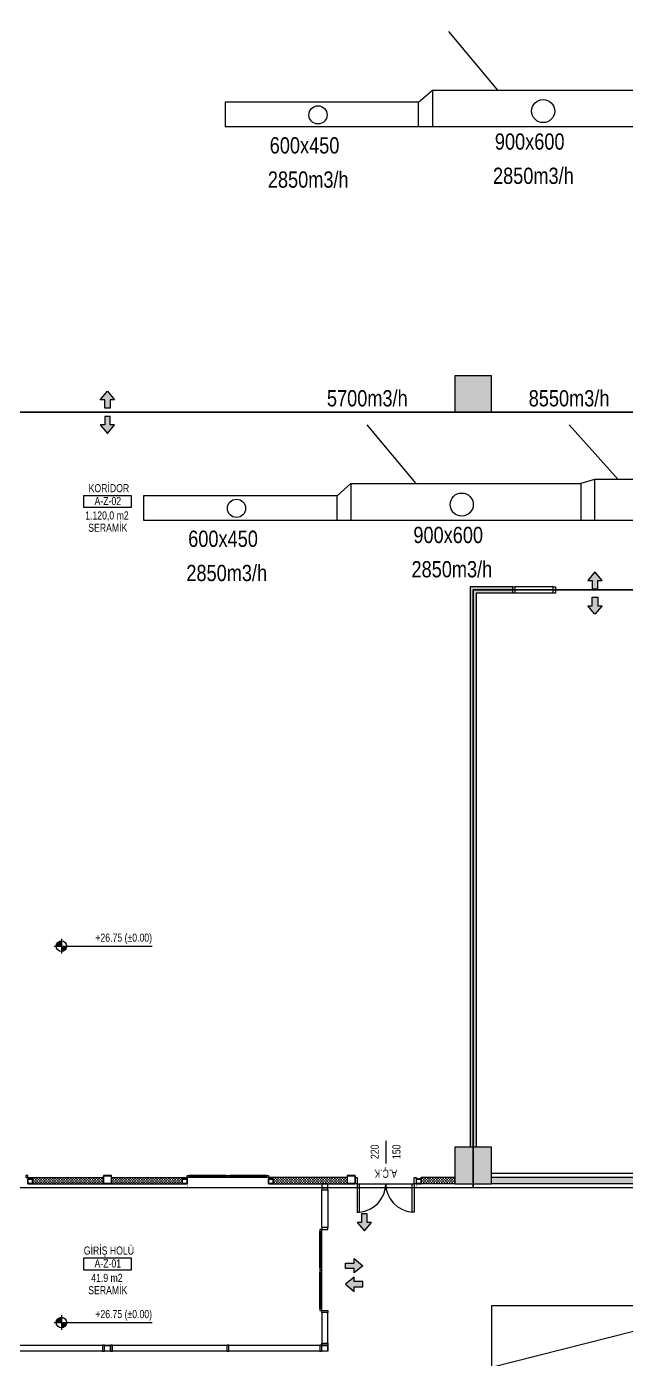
# Model space of a CAD drawing. Header units: centimetres. Extents: x 26200 to 113000, y -600 to 9300.
# Drawn here: x 56981 to 58457, y 1086 to 4369 of the extents above; entities that cross this region are included whole.
import ezdxf
from ezdxf.enums import TextEntityAlignment as Align

# ---------------------------------------------------------------- set-up
doc = ezdxf.new("R2010")
doc.units = ezdxf.units.CM
for name, color, linetype in [('A-ANNO-DIMS', 8, 'Continuous'), ('A-ANNO-IDEN', 8, 'Continuous'), ('A-ANNO-TEXT', 8, 'Continuous'), ('A-AREA', 8, 'Continuous'), ('A-DOOR', 8, 'Continuous'), ('A-ELEV-01', 8, 'Continuous'), ('A-GLAZ-FRME', 8, 'Continuous'), ('A-GLAZ-FRME-MBND', 8, 'Continuous'), ('A-GLAZ-FULL', 8, 'Continuous'), ('A-GLAZ-SILL', 8, 'Continuous'), ('A-WALL', 8, 'Continuous'), ('A-WALL-HTCH', 8, 'Continuous'), ('A-WALL-PLST', 8, 'Continuous'), ('MTY-DONUS-CAP', 110, 'Continuous'), ('MTY-DONUS-KANALI', 4, 'Continuous'), ('MTY-UFLEME-CAP', 21, 'Continuous'), ('MTY-UFLEME-KANALI', 20, 'Continuous'), ('S-CONC', 5, 'Continuous'), ('S-HTCH', 8, 'Continuous'), ('S-STEL', 3, 'Continuous')]:
    doc.layers.add(name, color=color, linetype=linetype)
doc.styles.add('Fields_100', font='act_simplex.shx', dxfattribs={"width": 0.8, "height": 20})
doc.styles.add('ROTAS', font='arial.ttf')
pattern_1 = [(0, (47244.2896, 54361.0323), (3.175, 3.175), [3.175, -3.175])]

# ---------------------------------------------------------------- blocks, each defined once
blk = doc.blocks.new('Mahal kutusu_100')
at = {"color": 0}
blk.add_lwpolyline([(-58, 30), (58, 30), (58, 0), (-58, 0)], close=True, dxfattribs=at)
at = {"color": 0, "style": 'Fields_100', "width": 0.8}
for tag, p in [('MAHAL', (3.6, 37.9)), ('KOD', (0.9, 6.2)), ('ALAN', (-1.3, -29.4)), ('KAPLAMA', (0.8, -59.7))]:
    blk.add_attdef(tag, text='', height=20, dxfattribs=at).set_placement(p, align=Align.CENTER)
blk = doc.blocks.new('KAPI 150')
at = {"layer": 'A-DOOR'}
blk.add_line((145, 15), (5, 15), dxfattribs=at)
for points in [[(5, 15), (5, 85), (10, 85), (10, 15)], [(145, 15), (145, 85), (140, 85), (140, 15)]]:
    blk.add_lwpolyline(points, dxfattribs=at)
for points in [[(5, 0), (0, 0), (0, 15), (5, 15)], [(150, 0), (145, 0), (145, 15), (150, 15)]]:
    blk.add_lwpolyline(points, close=True, dxfattribs=at)
for centre, start, end in [((5, 15), 0, 85.904), ((145, 15), 94.096, 180)]:
    blk.add_arc(centre, 70, start, end, dxfattribs=at)
blk = doc.blocks.new('AÇK_01')
at = {"color": 0}
blk.add_lwpolyline([(28, 0), (-28, 0)], dxfattribs=at)
at = {"color": 0, "style": 'Fields_100', "width": 0.8}
blk.add_attdef('A.Ç.K.01', text='', height=20, rotation=90, dxfattribs=at).set_placement((-53, 0), align=Align.MIDDLE_CENTER)
for tag, p in [('W', (1, 17.2)), ('H', (1, -36.3))]:
    blk.add_attdef(tag, text='', height=20, dxfattribs=at).set_placement(p, align=Align.CENTER)

msp = doc.modelspace()

# ---------------------------------------------------------------- hatches: boundary and pattern name
at = {"layer": 'A-ANNO-DIMS'}
h = msp.add_hatch(color=256, dxfattribs=at)
h.paths.add_polyline_path([(57066.3, 2116.7, 0.414214), (57053.3, 2103.7), (57066.3, 2103.7)])
h.paths.add_polyline_path([(57079.3, 2103.7), (57066.3, 2103.7), (57066.3, 2090.7, 0.414214)])
h = msp.add_hatch(color=256, dxfattribs=at)
h.paths.add_polyline_path([(57066.3, 1189.6, 0.414214), (57053.3, 1176.6), (57066.3, 1176.6)])
h.paths.add_polyline_path([(57079.3, 1176.6), (57066.3, 1176.6), (57066.3, 1163.6, 0.414214)])
at = {"layer": 'A-ANNO-TEXT'}
h = msp.add_hatch(color=256, dxfattribs=at)
h.dxf.hatch_style = 1
h.paths.add_polyline_path([(57179.5, 3470.9), (57197.2, 3449.7), (57186.2, 3449.7), (57186.2, 3428.6), (57172.7, 3428.6), (57172.7, 3449.7), (57161.8, 3449.7)])
h = msp.add_hatch(color=256, dxfattribs=at)
h.dxf.hatch_style = 1
h.paths.add_polyline_path([(57179.5, 3366.3), (57197.2, 3387.4), (57186.2, 3387.4), (57186.2, 3408.6), (57172.7, 3408.6), (57172.7, 3387.4), (57161.8, 3387.4)])
h = msp.add_hatch(color=256, dxfattribs=at)
h.dxf.hatch_style = 1
h.paths.add_polyline_path([(58379.5, 3025.9), (58361.8, 3004.7), (58372.7, 3004.7), (58372.7, 2983.6), (58386.2, 2983.6), (58386.2, 3004.7), (58397.2, 3004.7)])
h = msp.add_hatch(color=256, dxfattribs=at)
h.dxf.hatch_style = 1
h.paths.add_polyline_path([(58379.5, 2921.3), (58361.8, 2942.4), (58372.7, 2942.4), (58372.7, 2963.6), (58386.2, 2963.6), (58386.2, 2942.4), (58397.2, 2942.4)])
h = msp.add_hatch(color=256, dxfattribs=at)
h.dxf.hatch_style = 1
h.paths.add_polyline_path([(57812, 1402.4), (57829.7, 1423.5), (57818.7, 1423.5), (57818.7, 1444.7), (57805.2, 1444.7), (57805.2, 1423.5), (57794.3, 1423.5)])
h = msp.add_hatch(color=256, dxfattribs=at)
h.dxf.hatch_style = 1
h.paths.add_polyline_path([(57808.1, 1316.6), (57787, 1298.9), (57787, 1309.9), (57765.8, 1309.9), (57765.8, 1323.3), (57787, 1323.3), (57787, 1334.3)])
h = msp.add_hatch(color=256, dxfattribs=at)
h.dxf.hatch_style = 1
h.paths.add_polyline_path([(57765.8, 1271.2), (57787, 1253.5), (57787, 1264.5), (57808.1, 1264.5), (57808.1, 1277.9), (57787, 1277.9), (57787, 1288.9)])
at = {"layer": 'A-WALL-HTCH'}
h = msp.add_hatch(dxfattribs=at)
h.set_pattern_fill('DASH', color=256)
h.set_pattern_definition([(0, (47544.2896, 54361.0323), (3.175, 3.175), [3.175, -3.175])])
h.paths.add_polyline_path([(58177, 2988.6), (58072, 2988.6), (58072, 1608.6), (58087, 1608.6), (58087, 2973.6), (58177, 2973.6)])
h = msp.add_hatch(dxfattribs=at)
h.set_pattern_fill('DASH', color=256, angle=360)
h.set_pattern_definition([(0, (31465.3137, -7027.3833), (3.175, 3.175), [3.175, -3.175])])
h.paths.add_polyline_path([(57363.7, 1530.6), (57375.7, 1530.6), (57375.7, 1533.6), (57189.5, 1533.6), (57189.5, 1518.6), (57363.7, 1518.6)])
h.paths.add_polyline_path([(56983.2, 1530.6), (56995.2, 1530.6), (56995.2, 1518.6), (57169.5, 1518.6), (57169.5, 1533.6), (56983.2, 1533.6)])
h = msp.add_hatch(dxfattribs=at)
h.set_pattern_fill('DASH', color=256)
h.set_pattern_definition(pattern_1)
h.paths.add_polyline_path([(57587.7, 1530.6), (57587.7, 1518.6), (57769.5, 1518.6), (57769.5, 1533.6), (57575.7, 1533.6), (57575.7, 1530.6)])
h = msp.add_hatch(dxfattribs=at)
h.set_pattern_fill('DASH', color=256)
h.set_pattern_definition(pattern_1)
h.paths.add_polyline_path([(58034.5, 1533.6), (57951.5, 1533.6), (57951.5, 1518.6), (58034.5, 1518.6)])
h = msp.add_hatch(dxfattribs=at)
h.set_pattern_fill('DASH', color=256)
h.set_pattern_definition([(0, (49044.2896, 54361.0323), (3.175, 3.175), [3.175, -3.175])])
h.paths.add_polyline_path([(58669.5, 1518.6), (58669.5, 1533.6), (58124.5, 1533.6), (58124.5, 1518.6)])
h.paths.add_polyline_path([(59269.5, 1518.6), (59269.5, 1533.6), (58689.5, 1533.6), (58689.5, 1518.6)])
h.paths.add_polyline_path([(59289.5, 1533.6), (59289.5, 1518.6), (59834.5, 1518.6), (59834.5, 1533.6)])
at = {"layer": 'S-HTCH'}
h = msp.add_hatch(dxfattribs=at)
h.set_pattern_fill('ANSI33', color=256)
h.set_pattern_definition([(45, (47244.2896, 5721.5606), (-4.490128, 4.490128), []), (45, (47248.78, 5721.5606), (-4.490128, 4.490128), [3.175, -1.5875])])
h.paths.add_polyline_path([(63434.5, 1518.6), (63524.5, 1518.6), (63524.5, 1608.6), (63434.5, 1608.6)])
h.paths.add_polyline_path([(63434.5, 7218.6), (63524.5, 7218.6), (63524.5, 7308.6), (63434.5, 7308.6)])
h.paths.add_polyline_path([(61634.5, 1518.6), (61724.5, 1518.6), (61724.5, 1608.6), (61634.5, 1608.6)])
h.paths.add_polyline_path([(58034.5, 1518.6), (58124.5, 1518.6), (58124.5, 1608.6), (58034.5, 1608.6)])
h.paths.add_polyline_path([(61634.5, 7218.6), (61724.5, 7218.6), (61724.5, 7308.6), (61634.5, 7308.6)])
h.paths.add_polyline_path([(58034.5, 7218.6), (58124.5, 7218.6), (58124.5, 7308.6), (58034.5, 7308.6)])
h.paths.add_polyline_path([(63434.5, 3418.6), (63524.5, 3418.6), (63524.5, 3508.6), (63434.5, 3508.6)])
h.paths.add_polyline_path([(63434.5, 5318.6), (63524.5, 5318.6), (63524.5, 5408.6), (63434.5, 5408.6)])
h.paths.add_polyline_path([(61634.5, 3418.6), (61724.5, 3418.6), (61724.5, 3508.6), (61634.5, 3508.6)])
h.paths.add_polyline_path([(58034.5, 3418.6), (58124.5, 3418.6), (58124.5, 3508.6), (58034.5, 3508.6)])
h.paths.add_polyline_path([(61634.5, 5318.6), (61724.5, 5318.6), (61724.5, 5408.6), (61634.5, 5408.6)])
h.paths.add_polyline_path([(58034.5, 5318.6), (58124.5, 5318.6), (58124.5, 5408.6), (58034.5, 5408.6)])
h.paths.add_polyline_path([(68834.5, 3418.6), (68924.5, 3418.6), (68924.5, 3508.6), (68834.5, 3508.6)])
h.paths.add_polyline_path([(68834.5, 5318.6), (68924.5, 5318.6), (68924.5, 5408.6), (68834.5, 5408.6)])
h.paths.add_polyline_path([(67034.5, 3418.6), (67124.5, 3418.6), (67124.5, 3508.6), (67034.5, 3508.6)])
h.paths.add_polyline_path([(67034.5, 5318.6), (67124.5, 5318.6), (67124.5, 5408.6), (67034.5, 5408.6)])
h.paths.add_polyline_path([(65234.5, 3418.6), (65324.5, 3418.6), (65324.5, 3508.6), (65234.5, 3508.6)])
h.paths.add_polyline_path([(65234.5, 5318.6), (65324.5, 5318.6), (65324.5, 5408.6), (65234.5, 5408.6)])
h.paths.add_polyline_path([(61534.5, 3418.6), (61624.5, 3418.6), (61624.5, 3508.6), (61534.5, 3508.6)])
h.paths.add_polyline_path([(61534.5, 5318.6), (61624.5, 5318.6), (61624.5, 5408.6), (61534.5, 5408.6)])
h.paths.add_polyline_path([(59834.5, 3418.6), (59924.5, 3418.6), (59924.5, 3508.6), (59834.5, 3508.6)])
h.paths.add_polyline_path([(59834.5, 5318.6), (59924.5, 5318.6), (59924.5, 5408.6), (59834.5, 5408.6)])
h.paths.add_polyline_path([(56234.5, 3418.6), (56324.5, 3418.6), (56324.5, 3508.6), (56234.5, 3508.6)])
h.paths.add_polyline_path([(56234.5, 5318.6), (56324.5, 5318.6), (56324.5, 5408.6), (56234.5, 5408.6)])
h.paths.add_polyline_path([(54434.5, 3418.6), (54524.5, 3418.6), (54524.5, 3508.6), (54434.5, 3508.6)])
h.paths.add_polyline_path([(54434.5, 5318.6), (54524.5, 5318.6), (54524.5, 5408.6), (54434.5, 5408.6)])
h.paths.add_polyline_path([(52634.5, 3418.6), (52724.5, 3418.6), (52724.5, 3508.6), (52634.5, 3508.6)])
h.paths.add_polyline_path([(52634.5, 5318.6), (52724.5, 5318.6), (52724.5, 5408.6), (52634.5, 5408.6)])
h.paths.add_polyline_path([(70634.5, 5318.6), (70724.5, 5318.6), (70724.5, 5408.6), (70634.5, 5408.6)])
h.paths.add_polyline_path([(70634.5, 3418.6), (70724.5, 3418.6), (70724.5, 3508.6), (70634.5, 3508.6)])
h.paths.add_polyline_path([(70634.5, 1518.6), (70724.5, 1518.6), (70724.5, 1608.6), (70634.5, 1608.6)])
h.paths.add_polyline_path([(68834.5, 1518.6), (68924.5, 1518.6), (68924.5, 1608.6), (68834.5, 1608.6)])
h.paths.add_polyline_path([(67034.5, 1518.6), (67124.5, 1518.6), (67124.5, 1608.6), (67034.5, 1608.6)])
h.paths.add_polyline_path([(65234.5, 1518.6), (65324.5, 1518.6), (65324.5, 1608.6), (65234.5, 1608.6)])
h.paths.add_polyline_path([(61534.5, 1518.6), (61624.5, 1518.6), (61624.5, 1608.6), (61534.5, 1608.6)])
h.paths.add_polyline_path([(59834.5, 1518.6), (59924.5, 1518.6), (59924.5, 1608.6), (59834.5, 1608.6)])
h.paths.add_polyline_path([(56234.5, 1518.6), (56324.5, 1518.6), (56324.5, 1608.6), (56234.5, 1608.6)])
h.paths.add_polyline_path([(54434.5, 1518.6), (54524.5, 1518.6), (54524.5, 1608.6), (54434.5, 1608.6)])
h.paths.add_polyline_path([(52634.5, 1518.6), (52724.5, 1518.6), (52724.5, 1608.6), (52634.5, 1608.6)])
h.paths.add_polyline_path([(70634.5, 7218.6), (70724.5, 7218.6), (70724.5, 7308.6), (70634.5, 7308.6)])
h.paths.add_polyline_path([(68834.5, 7218.6), (68924.5, 7218.6), (68924.5, 7308.6), (68834.5, 7308.6)])
h.paths.add_polyline_path([(67034.5, 7218.6), (67124.5, 7218.6), (67124.5, 7308.6), (67034.5, 7308.6)])
h.paths.add_polyline_path([(65234.5, 7218.6), (65324.5, 7218.6), (65324.5, 7308.6), (65234.5, 7308.6)])
h.paths.add_polyline_path([(61534.5, 7218.6), (61624.5, 7218.6), (61624.5, 7308.6), (61534.5, 7308.6)])
h.paths.add_polyline_path([(59834.5, 7218.6), (59924.5, 7218.6), (59924.5, 7308.6), (59834.5, 7308.6)])
h.paths.add_polyline_path([(56234.5, 7218.6), (56324.5, 7218.6), (56324.5, 7308.6), (56234.5, 7308.6)])
h.paths.add_polyline_path([(54434.5, 7218.6), (54524.5, 7218.6), (54524.5, 7308.6), (54434.5, 7308.6)])
h.paths.add_polyline_path([(52634.5, 7218.6), (52724.5, 7218.6), (52724.5, 7308.6), (52634.5, 7308.6)])

# ---------------------------------------------------------------- linework, layer by layer
at = {"layer": 'A-ANNO-DIMS'}
for p, q in [((57048.3, 2103.7), (57289.3, 2103.7)), ((57066.3, 2121.7), (57066.3, 2085.7)), ((57066.3, 1194.6), (57066.3, 1158.6)), ((57048.3, 1176.6), (57289.3, 1176.6))]:
    msp.add_line(p, q, dxfattribs=at)
for centre in [(57066.3, 2103.7), (57066.3, 1176.6)]:
    msp.add_circle(centre, 13, dxfattribs=at)
at = {"layer": 'A-ANNO-TEXT'}
for points in [[(57179.5, 3470.9), (57197.2, 3449.7), (57186.2, 3449.7), (57186.2, 3428.6), (57172.7, 3428.6), (57172.7, 3449.7), (57161.8, 3449.7)], [(57179.5, 3366.3), (57197.2, 3387.4), (57186.2, 3387.4), (57186.2, 3408.6), (57172.7, 3408.6), (57172.7, 3387.4), (57161.8, 3387.4)], [(58379.5, 3025.9), (58361.8, 3004.7), (58372.7, 3004.7), (58372.7, 2983.6), (58386.2, 2983.6), (58386.2, 3004.7), (58397.2, 3004.7)], [(58379.5, 2921.3), (58361.8, 2942.4), (58372.7, 2942.4), (58372.7, 2963.6), (58386.2, 2963.6), (58386.2, 2942.4), (58397.2, 2942.4)], [(57812, 1402.4), (57829.7, 1423.5), (57818.7, 1423.5), (57818.7, 1444.7), (57805.2, 1444.7), (57805.2, 1423.5), (57794.3, 1423.5)], [(57808.1, 1316.6), (57787, 1298.9), (57787, 1309.9), (57765.8, 1309.9), (57765.8, 1323.3), (57787, 1323.3), (57787, 1334.3)], [(57765.8, 1271.2), (57787, 1253.5), (57787, 1264.5), (57808.1, 1264.5), (57808.1, 1277.9), (57787, 1277.9), (57787, 1288.9)]]:
    msp.add_lwpolyline(points, close=True, dxfattribs=at)
at = {"layer": 'A-AREA'}
for points in [[(62587, 7318.6), (70734.5, 7318.6), (70734.5, 3418.6), (52612, 3418.6), (52612, 7318.6), (59834.5, 7318.6), (59834.5, 7053.6), (62587, 7053.6)], [(52612, 1508.6), (52612, 3418.6), (70734.5, 3418.6), (70734.5, 2981.1), (63779.5, 2981.1), (63779.2, 1508.6), (63517, 1508.6), (63517, 2981.1), (58079.5, 2981.1), (58079.5, 1508.6), (56279.5, 1508.6), (56279.5, 2981.1), (52979.5, 2981.1), (52979.5, 1508.6)], [(58079.5, 2981.1), (59879.5, 2981.1), (59879.5, 2061.1), (59947, 2061.1), (59947, 1853.6), (59947, 1838.6), (59819.5, 1838.6), (59812, 1838.6), (59812, 1593.6), (59879.5, 1593.6), (59879.5, 1508.6), (58079.5, 1508.6)]]:
    msp.add_lwpolyline(points, close=True, dxfattribs=at)
at = {"layer": 'A-ELEV-01'}
for p, q in [((56324.5, 3418.6), (58034.5, 3418.6)), ((58124.5, 3418.6), (59834.5, 3418.6)), ((59834.5, 1543.6), (58124.5, 1543.6)), ((58124.5, 1218.6), (58124.5, 913.6, 0)), ((58124.5, 1218.6), (59582, 1218.6)), ((58724.5, 1218.6), (58124.5, 1066.1))]:
    msp.add_line(p, q, dxfattribs=at)
at = {"layer": 'A-GLAZ-FRME'}
for points in [[(58182, 2973.6), (58177, 2973.6), (58177, 2988.6), (58182, 2988.6)], [(58282, 2973.6), (58277, 2973.6), (58277, 2988.6), (58282, 2988.6)], [(56978.2, 1533.6), (56983.2, 1533.6), (56983.2, 1538.6), (56978.2, 1538.6)], [(57380.7, 1533.6), (57375.7, 1533.6), (57375.7, 1538.6), (57380.7, 1538.6)], [(57475.7, 1533.6), (57470.7, 1533.6), (57470.7, 1538.6), (57475.7, 1538.6)], [(57480.7, 1533.6), (57475.7, 1533.6), (57475.7, 1538.6), (57480.7, 1538.6)], [(57575.7, 1533.6), (57570.7, 1533.6), (57570.7, 1538.6), (57575.7, 1538.6)], [(57722, 1508.6), (57722, 1518.6), (57707, 1518.6), (57707, 1508.6)], [(57722, 1503.6), (57722, 1508.6), (57707, 1508.6), (57707, 1503.6)], [(57707, 1401.1), (57707, 1406.1), (57702, 1406.1), (57702, 1401.1)], [(57722, 1406.1), (57722, 1411.1), (57707, 1411.1), (57707, 1406.1)], [(57707, 1306.1), (57707, 1311.1), (57702, 1311.1), (57702, 1306.1)], [(57707, 1301.1), (57707, 1306.1), (57702, 1306.1), (57702, 1301.1)], [(57707, 1206.1), (57707, 1211.1), (57702, 1211.1), (57702, 1206.1)], [(57707, 1201.1), (57707, 1206.1), (57722, 1206.1), (57722, 1201.1)], [(57167, 1106.1), (57172, 1106.1), (57172, 1121.1), (57167, 1121.1)], [(57187, 1106.1), (57192, 1106.1), (57192, 1121.1), (57187, 1121.1)], [(57473.2, 1106.1), (57478.2, 1106.1), (57478.2, 1121.1), (57473.2, 1121.1)], [(57702, 1106.1), (57707, 1106.1), (57707, 1121.1), (57702, 1121.1)], [(57707, 1121.1), (57707, 1126.1), (57722, 1126.1), (57722, 1121.1)]]:
    msp.add_lwpolyline(points, close=True, dxfattribs=at)
at = {"layer": 'A-GLAZ-FRME-MBND'}
for p, q in [((57470.7, 1538.6), (57380.7, 1538.6, 0)), ((57470.7, 1533.6), (57380.7, 1533.6, 0)), ((57570.7, 1538.6), (57480.7, 1538.6)), ((57570.7, 1533.6), (57480.7, 1533.6)), ((57702, 1311.1), (57702, 1401.1)), ((57707, 1311.1), (57707, 1401.1)), ((57702, 1211.1), (57702, 1301.1)), ((57707, 1211.1), (57707, 1301.1))]:
    msp.add_line(p, q, dxfattribs=at)
at = {"layer": 'A-GLAZ-FULL'}
for p, q in [((58277, 2988.6), (58182, 2988.6)), ((57470.7, 1536.1), (57380.7, 1536.1, 0)), ((57570.7, 1536.1), (57480.7, 1536.1)), ((57707, 1411.1), (57707, 1503.6)), ((57704.5, 1311.1), (57704.5, 1401.1)), ((57704.5, 1211.1), (57704.5, 1301.1)), ((57722, 1126.1), (57722, 1201.1)), ((57167, 1106.1), (56900.7, 1106.1)), ((57473.2, 1106.1), (57192, 1106.1)), ((57702, 1106.1), (57478.2, 1106.1))]:
    msp.add_line(p, q, dxfattribs=at)
at = {"layer": 'A-GLAZ-SILL'}
for p, q in [((58277, 2973.6), (58182, 2973.6)), ((57722, 1503.6), (57722, 1411.1)), ((57707, 1201.1), (57707, 1126.1)), ((56900.7, 1121.1), (57167, 1121.1)), ((57192, 1121.1), (57473.2, 1121.1)), ((57478.2, 1121.1), (57702, 1121.1))]:
    msp.add_line(p, q, dxfattribs=at)
at = {"layer": 'A-WALL'}
for p, q in [((56983.2, 1533.6), (57169.5, 1533.6)), ((56983.2, 1518.6), (57375.7, 1518.6)), ((57575.7, 1518.6), (57769.5, 1518.6)), ((58034.5, 1533.6), (57951.5, 1533.6)), ((57951.5, 1530.6), (57951.5, 1533.6)), ((58034.5, 1518.6), (57951.5, 1518.6)), ((58669.5, 1533.6), (58124.5, 1533.6)), ((59834.5, 1518.6), (58124.5, 1518.6)), ((57722, 1128.6), (57722, 1128.6))]:
    msp.add_line(p, q, dxfattribs=at)
for points in [[(58177, 2988.6), (58072, 2988.6), (58072, 1608.6)], [(58177, 2973.6), (58177, 2988.6)], [(58177, 2973.6), (58087, 2973.6), (58087, 1608.6)], [(56983.2, 1533.6), (56983.2, 1518.6)], [(57769.5, 1533.6), (57575.7, 1533.6), (57575.7, 1518.6)]]:
    msp.add_lwpolyline(points, dxfattribs=at)
at = {"layer": 'A-WALL', "elevation": 0}
msp.add_lwpolyline([(57189.5, 1533.6), (57375.7, 1533.6), (57375.7, 1518.6)], dxfattribs=at)
at = {"layer": 'A-WALL-PLST', "const_width": 0.3, "elevation": 0}
msp.add_lwpolyline([(57375.7, 1518.6), (57375.7, 1508.6), (56983.2, 1508.6), (56983.2, 1518.6)], dxfattribs=at)
at = {"layer": 'A-WALL-PLST', "const_width": 0.3}
msp.add_lwpolyline([(57939.5, 1518.6), (57939.5, 1508.6), (59834.5, 1508.6)], dxfattribs=at)
at = {"layer": 'MTY-DONUS-CAP', "color": 1}
msp.add_lwpolyline([(58140.3, 4212.3), (58019.5, 4356.5)], dxfattribs=at)
at = {"layer": 'MTY-DONUS-KANALI', "color": 1}
for points in [[(57945.4, 4182.3), (57979.3, 4212.3)], [(57979.3, 4212.3), (58545.6, 4212.3)], [(57979.3, 4212.3), (57979.3, 4122.3)], [(57945.4, 4182.3), (57468.9, 4182.3)], [(57468.9, 4182.3), (57468.9, 4122.3)], [(57945.4, 4122.3), (57945.4, 4182.3)]]:
    msp.add_lwpolyline(points, dxfattribs=at)
at = {"layer": 'MTY-DONUS-KANALI'}
msp.add_lwpolyline([(57468.9, 4122.3), (59065.6, 4122.3)], dxfattribs=at)
at = {"layer": 'MTY-DONUS-KANALI', "color": 1}
for centre, radius in [((57697.8, 4151.2), 22.4), ((58252, 4160.5), 28.4)]:
    msp.add_circle(centre, radius, dxfattribs=at)
at = {"layer": 'MTY-UFLEME-CAP', "color": 5}
for points in [[(57939.8, 3243.3), (57818.9, 3387.5)], [(58436.4, 3253.2), (58315.6, 3387.5)]]:
    msp.add_lwpolyline(points, dxfattribs=at)
at = {"layer": 'MTY-UFLEME-KANALI', "color": 5}
msp.add_lwpolyline([(59065.6, 5106.5), (59065.6, 3289.9, -0.299827), (59059.5, 3280.7), (58995.5, 3253.2), (58378.7, 3253.2)], format="xyb", dxfattribs=at)
for points in [[(58378.7, 3253.3), (58345, 3243.3)], [(58378.7, 3253.3), (58378.7, 3153.3)], [(57744.8, 3213.3), (57778.7, 3243.3)], [(57778.7, 3243.3), (58345, 3243.3)], [(57778.7, 3243.3), (57778.7, 3153.3)], [(58345, 3243.3), (58345, 3153.3)], [(57744.8, 3213.3), (57268.4, 3213.3)], [(57268.4, 3213.3), (57268.4, 3153.3)], [(57744.8, 3153.3), (57744.8, 3213.3)], [(57268.4, 3153.3), (59054.5, 3153.3)]]:
    msp.add_lwpolyline(points, dxfattribs=at)
for centre, radius in [((58051.5, 3191.5), 28.4), ((57497.2, 3182.2), 22.4)]:
    msp.add_circle(centre, radius, dxfattribs=at)
at = {"layer": 'S-CONC'}
for points in [[(58034.5, 3418.6), (58124.5, 3418.6), (58124.5, 3508.6), (58034.5, 3508.6)], [(58034.5, 1518.6), (58124.5, 1518.6), (58124.5, 1608.6), (58034.5, 1608.6)]]:
    msp.add_lwpolyline(points, close=True, dxfattribs=at)
at = {"layer": 'S-STEL', "elevation": 0}
for points in [[(56983.2, 1518.6), (56995.2, 1518.6), (56995.2, 1530.6), (56983.2, 1530.6)], [(56983.7, 1530.1), (56994.7, 1530.1), (56994.7, 1519.1), (56983.7, 1519.1)], [(57170.1, 1538), (57188.9, 1538), (57188.9, 1519.2), (57170.1, 1519.2)], [(57363.7, 1518.6), (57375.7, 1518.6), (57375.7, 1530.6), (57363.7, 1530.6)], [(57364.2, 1530.1), (57375.2, 1530.1), (57375.2, 1519.1), (57364.2, 1519.1)], [(57575.7, 1518.6), (57587.7, 1518.6), (57587.7, 1530.6), (57575.7, 1530.6)], [(57576.2, 1530.1), (57587.2, 1530.1), (57587.2, 1519.1), (57576.2, 1519.1)], [(57770.1, 1538), (57788.9, 1538), (57788.9, 1519.2), (57770.1, 1519.2)]]:
    msp.add_lwpolyline(points, close=True, dxfattribs=at)
at = {"layer": 'S-STEL'}
for points in [[(57169.5, 1518.6), (57189.5, 1518.6), (57189.5, 1538.6), (57169.5, 1538.6)], [(57769.5, 1518.6), (57789.5, 1518.6), (57789.5, 1538.6), (57769.5, 1538.6)], [(57939.5, 1518.6), (57951.5, 1518.6), (57951.5, 1530.6), (57939.5, 1530.6)], [(57940, 1530.1), (57951, 1530.1), (57951, 1519.1), (57940, 1519.1)], [(57172, 1121.1), (57187, 1121.1), (57187, 1106.1), (57172, 1106.1)], [(57186.5, 1106.6), (57172.5, 1106.6), (57172.5, 1120.6), (57186.5, 1120.6)], [(57722, 1106.1), (57707, 1106.1), (57707, 1121.1), (57722, 1121.1)], [(57707.5, 1120.6), (57721.5, 1120.6), (57721.5, 1106.6), (57707.5, 1106.6)]]:
    msp.add_lwpolyline(points, close=True, dxfattribs=at)

# ---------------------------------------------------------------- block references
at = {"layer": 'A-ANNO-IDEN'}
for p, values in [((57179.5, 3184), {'MAHAL': 'KORİDOR', 'KOD': 'A-Z-02', 'ALAN': '1.120,0 m2', 'KAPLAMA': 'SERAMİK'}), ((57179.5, 1306.1), {'MAHAL': 'GİRİŞ HOLÜ', 'KOD': 'A-Z-01', 'ALAN': '41.9 m2', 'KAPLAMA': 'SERAMİK'})]:
    msp.add_blockref('Mahal kutusu_100', p, dxfattribs=at).add_auto_attribs(values)
at = {"layer": 'A-ANNO-TEXT', "rotation": 89.99999999999996}
msp.add_blockref('AÇK_01', (57864.5, 1596.3), dxfattribs=at).add_auto_attribs({'A.Ç.K.01': 'A.Ç.K', 'H': '150', 'W': '220'})
at = {"layer": 'A-ELEV-01', "rotation": 180}
msp.add_blockref('KAPI 150', (57939.5, 1533.6), dxfattribs=at)

# ---------------------------------------------------------------- texts
at = {"layer": 'A-ANNO-TEXT', "char_height": 20, "attachment_point": 9, "style": 'Fields_100'}
for insert in [(57289.3, 2108.7), (57289.3, 1181.6)]:
    msp.add_mtext_dynamic_manual_height_columns('+26.75 (%%P0.00)', width=436.665, gutter_width=100, heights=[0], dxfattribs=dict(at, insert=insert))
at = {"layer": 'MTY-DONUS-CAP', "color": 1, "style": 'ROTAS', "width": 0.8}
for s, p in [('900x600', (58133.1, 4065.6)), ('600x450', (57578.9, 4056.2)), ('2850m3/h', (57574.3, 3971.9)), ('2850m3/h', (58128.5, 3981.2))]:
    msp.add_text(s, height=40, dxfattribs=at).set_placement(p)
at = {"layer": 'MTY-UFLEME-CAP', "color": 5, "style": 'ROTAS', "width": 0.8}
for s, p in [('5700m3/h', (57719.7, 3433.2)), ('8550m3/h', (58216.4, 3433.2)), ('600x450', (57378.3, 3087.2)), ('900x600', (57932.5, 3096.6)), ('2850m3/h', (57927.9, 3012.2)), ('2850m3/h', (57373.7, 3002.9))]:
    msp.add_text(s, height=40, dxfattribs=at).set_placement(p)

doc.saveas('drawing.dxf')
